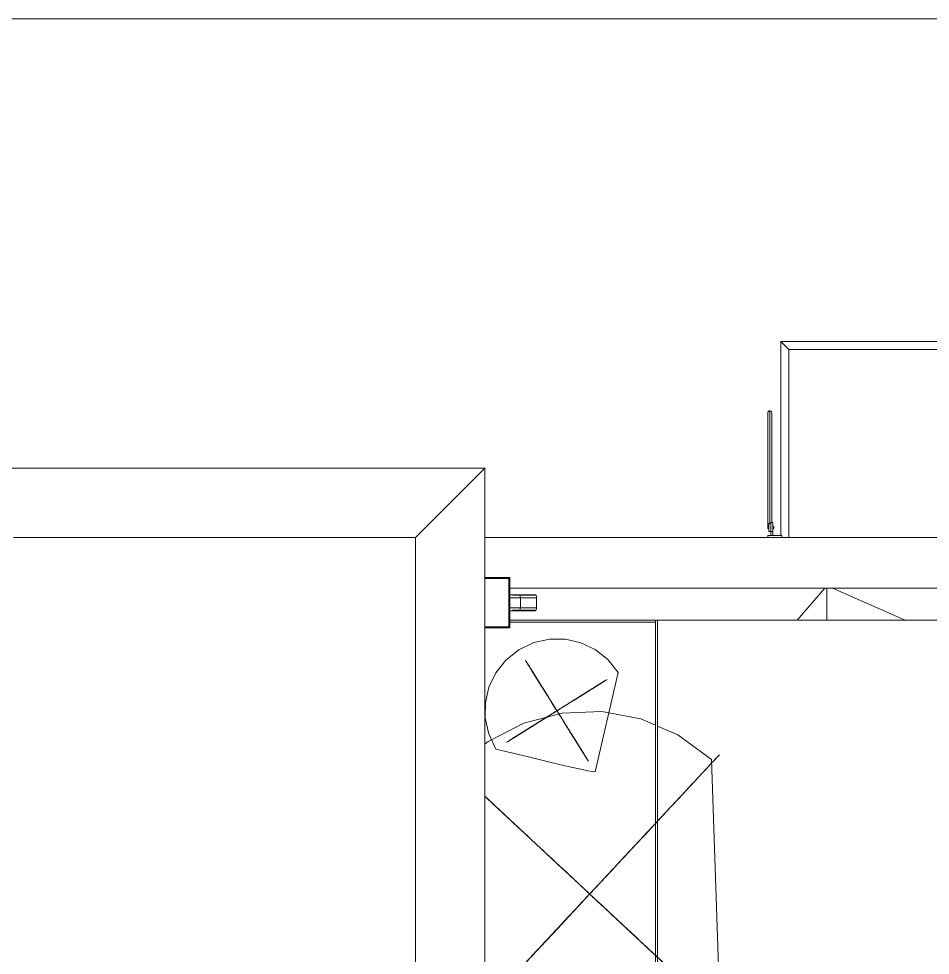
# Model space of a CAD drawing. Header units: inches. Extents: x -578 to 1873, y 397 to 1812.
# Drawn here: x 314 to 541.9, y 1578.4 to 1812.5 of the extents above; entities that cross this region are included whole.
import ezdxf

# ---------------------------------------------------------------- set-up
doc = ezdxf.new("R2010")
doc.units = ezdxf.units.IN
doc.header["$MEASUREMENT"] = 0
doc.linetypes.add('IMPORT-Dash 1_16_', pattern=[0.125, 0.0625, -0.0625])
for name, color, linetype, lineweight in [('A-FLOR', 192, 'Continuous', 13), ('A-FLOR-HRAL', 11, 'Continuous', 9), ('A-ROOF', 132, 'Continuous', 13), ('A-WALL', 113, 'Continuous', 13), ('G-ANNO-SYMB', 111, 'IMPORT-Dash 1_16_', 20), ('L-PLNT', 71, 'Continuous', 9), ('Q-SPCQ', 91, 'Continuous', 9)]:
    doc.layers.add(name, color=color, linetype=linetype, lineweight=lineweight)

# ---------------------------------------------------------------- blocks, each defined once
blk = doc.blocks.new('3D Cad File Example_dwg_RPC Shrub - Prairie Dropseed 5_-0_-1394609-_3D_-V30-Level 1')
at = {"layer": 'L-PLNT'}
for p, q in [((0.21, 43.3), (0.21, 48.2)), ((0.21, 48.2), (0.21, 45.75)), ((0, 45.11), (-45.11, 0)), ((1.39, 43.96), (0, 45.11)), ((0.21, 45.75), (0.21, 46.63)), ((0.21, 46.63), (0.21, 45.4)), ((0.21, 45.4), (0.21, 45.05)), ((0.21, 45.05), (0.21, 42.68)), ((0.21, 43.3), (0.21, 42.97)), ((0.21, 42.97), (0.21, 42.16)), ((0.21, 42.68), (0.21, 40.52)), ((0.21, 42.16), (0.21, 41.42)), ((1.39, 43.96), (3.41, 42.14)), ((3.41, 42.14), (6.69, 39)), ((0.21, 41.05), (0.21, 41.72)), ((0.21, 41.72), (0.21, 37.72)), ((0.21, 41.42), (0.21, 41.16)), ((0.21, 41.02), (0.21, 41.16)), ((0.21, 41), (0.21, 41.05)), ((0.21, 41), (0.21, 41.02)), ((0.21, 40.52), (0.21, 25.32)), ((0.21, 40.34), (0.21, 40.48)), ((0.21, 40.48), (0.21, 40.35)), ((0.21, 40.35), (0.21, 40.17)), ((0.21, 40.34), (0.21, 39.39)), ((0.21, 40.17), (0.21, 39.05)), ((0.21, 39.39), (0.21, 36.64)), ((0.21, 39.05), (0.21, 38.67)), ((0.21, 38.67), (0.21, 37.67)), ((0.21, 27.71), (0.21, 37.72)), ((0.21, 37.67), (0.21, 26.56)), ((6.69, 39), (11.45, 34.3)), ((0.21, 36.64), (0.21, 36.45)), ((0.21, 36.45), (0.21, 25.14)), ((0.21, 32.44), (0.21, 32.89)), ((0.21, 32.89), (0.21, 32.86)), ((0.21, 32.86), (0.21, 32.61)), ((11.81, 33.94), (11.87, 33.88)), ((11.87, 33.88), (19.58, 26.11)), ((0.21, 32.61), (0.21, 31.74)), ((0.21, 32.27), (0.21, 32.44)), ((0.21, 32.27), (0.21, 29.95)), ((0.21, 31.74), (0.21, 29.84)), ((0.21, 29.81), (0.21, 30.69)), ((0.21, 30.69), (0.21, 30.09)), ((0.21, 30.09), (0.21, 29.5)), ((0.21, 29.95), (0.21, 29.81)), ((0.21, 29.81), (0.21, 29.84)), ((0.21, 29.81), (0.21, 25.75)), ((0.21, 29.5), (0.21, 27.8)), ((0.21, 27.8), (0.21, 27.71)), ((0.21, 26.56), (0.21, 12.37)), ((0.21, 19.83), (0.21, 25.96)), ((0.21, 25.96), (0.21, 25.26)), ((0.21, 25.75), (0.21, 20.66)), ((19.58, 26.11), (30.45, 15.04)), ((0.21, 25.32), (0.21, 23.73)), ((0.21, 25.26), (0.21, 23.48)), ((0.21, 25.14), (0.21, 23.16)), ((0.21, 23.16), (0.21, 23.73)), ((0.21, 22.65), (0.21, 23.48)), ((0.21, 21.86), (0.21, 22.65)), ((0.21, 22.17), (0.21, 22.18)), ((0.21, 22.18), (0.21, 22.15)), ((0.21, 22.1), (0.21, 22.17)), ((0.21, 22.15), (0.21, 22.07)), ((0.21, 21.98), (0.21, 22.1)), ((0.21, 22.07), (0.21, 21.82)), ((0.21, 21.81), (0.21, 21.98)), ((0.21, 21.13), (0.21, 21.86)), ((0.21, 21.82), (0.21, 21.38)), ((0.21, 20.63), (0.21, 21.81)), ((0.21, 21.38), (0.21, 20.82)), ((0.21, 20.45), (0.21, 21.13)), ((0.21, 20.82), (0.21, 20.23)), ((0.21, 20.66), (0.21, 19.18)), ((0.21, 17.73), (0.21, 20.63)), ((0.21, 19.83), (0.21, 20.45)), ((0.21, 20.23), (0.21, 19.7)), ((0.21, 19.7), (0.21, 19.32)), ((0.21, 18.95), (0.21, 19.65)), ((0.21, 19.65), (0.21, 18.08)), ((0.21, 19.18), (0.21, 19.32)), ((0.21, 19.15), (0.21, 19.3)), ((0.21, 19.3), (0.21, 19.13)), ((0.21, 19.15), (0.21, 18.25)), ((0.21, 19.13), (0.21, 16.8)), ((0.21, 18.91), (0.21, 18.95)), ((0.21, 17.73), (0.21, 18.91)), ((0.21, 18.08), (0.21, 18.25)), ((0.21, 17.55), (0.21, 17.81)), ((0.21, 17.81), (0.21, 17.3)), ((0.21, 17.47), (0.21, 17.73)), ((0.21, 14.05), (0.21, 17.73)), ((0.21, 16.2), (0.21, 17.55)), ((0.21, 17.47), (0.21, 15.37)), ((0.21, 17.3), (0.21, 14.11)), ((0.21, 16.8), (0.21, 16.15)), ((0.21, 16.15), (0.21, 16.2)), ((0.21, 16.15), (0.21, 15.46)), ((0.21, 16.15), (0.21, 12.18)), ((0.21, 15.97), (0.21, 12.88)), ((0.21, 15.97), (0.21, 12.83)), ((0.21, 15.46), (0.21, 15.37)), ((0.21, 14.11), (0.21, 13.87)), ((0.21, 13.87), (0.21, 14.05)), ((30.45, 15.04), (41.68, 3.52)), ((0.21, 12.88), (0.21, 12.3)), ((0.21, 12.83), (0.21, 12.36)), ((0.21, 12.4), (0.21, 12.45)), ((0.21, 12.45), (0.21, 12.27)), ((0.21, 12.4), (0.21, 12.3)), ((0.21, 12.3), (0.21, 12.38)), ((0.21, 12.38), (0.21, 12.31)), ((0.21, 12.37), (0.21, 7.11)), ((0.21, 12.36), (0.21, 12.15)), ((0.21, 11.42), (0.21, 12.31)), ((0.21, 12.3), (0.21, 9.84)), ((0.21, 12.09), (0.21, 12.3)), ((0.21, 12.15), (0.21, 12.3)), ((0.21, 12.27), (0.21, 11.94)), ((0.21, 12.18), (0.21, 11.95)), ((0.21, 12.09), (0.21, 11.83)), ((0.21, 11.95), (0.21, 10.62)), ((0.21, 11.94), (0.21, 11.42)), ((0.21, 11.83), (0.21, 11.53)), ((0.21, 11.53), (0.21, 10.9)), ((0.21, 10.9), (0.21, 10.37)), ((0.21, 10.62), (0.21, 10.21)), ((0.21, 10.37), (0.21, 10.09)), ((0.21, 10.21), (0.21, 9.67)), ((0.21, 10.09), (0.21, 7.92)), ((0.21, 9.84), (0.21, 9.09)), ((0.21, 9.67), (0.21, 9.32)), ((0.21, 9.32), (0.21, 8.8)), ((0.21, 9.09), (0.21, 8.66)), ((0.21, 8.66), (0.21, 8.8)), ((0.21, 8.62), (0.21, 8.75)), ((0.21, 8.75), (0.21, 8.47)), ((0.21, 7.44), (0.21, 8.62)), ((0.21, 8.47), (0.21, 6.13)), ((0.21, 7.92), (0.21, 7.98)), ((0.21, 7.98), (0.21, 7.92)), ((0.21, 6.61), (0.21, 7.92)), ((0.21, 7.92), (0.21, 7.43)), ((0.21, 7.92), (0.21, 7.79)), ((0.21, 7.79), (0.21, 7.46)), ((0.21, 7.46), (0.21, 6.19)), ((0.21, 7.44), (0.21, 7.43)), ((0.21, 3.16), (0.21, 7.11)), ((0.21, 6.61), (0.21, 3.48)), ((0.21, 6.19), (0.21, 5.96)), ((0.21, 5.99), (0.21, 6.13)), ((0.21, 5.96), (0.21, 5.99)), ((0.21, 3.48), (0.21, 0.71)), ((0.21, 3.16), (0.21, 3.11)), ((0.21, 3.11), (0.21, 2.97)), ((0.21, 2.97), (0.21, 2.3)), ((-47.28, 0.65), (-47.34, 0.65)), ((-47.13, 0.65), (-47.34, 0.65)), ((-47.17, 0.65), (-47.28, 0.65)), ((-47.17, 0.65), (-46.46, 0.65)), ((-47.13, 0.65), (-46.8, 0.65)), ((-46.8, 0.65), (-44.71, 0.65)), ((-46.46, 0.65), (-45.76, 0.65)), ((-45.76, 0.65), (-43.78, 0.65)), ((-44.71, 0.65), (-42.75, 0.65)), ((-43.78, 0.65), (-43.39, 0.65)), ((-43.39, 0.65), (-43, 0.65)), ((-43, 0.65), (-42.61, 0.65)), ((-42.76, 0.65), (-42.79, 0.65)), ((-42.79, 0.65), (-36.48, 0.65)), ((-42.61, 0.65), (-42.76, 0.65)), ((-42.75, 0.65), (-42, 0.65)), ((-42, 0.65), (-41.08, 0.65)), ((-41.08, 0.65), (-39.98, 0.65)), ((-39.98, 0.65), (-16.37, 0.65)), ((-38.23, 0.65), (-36.08, 0.65)), ((-38.23, 0.65), (-33.68, 0.65)), ((-37.18, 0.65), (-37.29, 0.65)), ((-37.29, 0.65), (-37.22, 0.65)), ((-37.22, 0.65), (-36.17, 0.65)), ((-37.09, 0.65), (-37.18, 0.65)), ((-37.18, 0.65), (-36.91, 0.65)), ((-37.18, 0.65), (-33.81, 0.65)), ((-37.09, 0.65), (-36.95, 0.65)), ((-36.95, 0.65), (-36.5, 0.65)), ((-36.91, 0.65), (-36.19, 0.65)), ((-36.5, 0.65), (-36.44, 0.65)), ((-36.44, 0.65), (-36.48, 0.65)), ((-36.19, 0.65), (-32.42, 0.65)), ((-35.96, 0.65), (-36.17, 0.65)), ((-36.08, 0.65), (-35.96, 0.65)), ((-27.72, 0.65), (-35.08, 0.65)), ((-32.98, 0.65), (-35.08, 0.65)), ((-33.81, 0.65), (-32.1, 0.65)), ((-33.68, 0.65), (-33.33, 0.65)), ((-32.91, 0.65), (-33.36, 0.65)), ((-33.36, 0.65), (-33.1, 0.65)), ((-33.33, 0.65), (-33.14, 0.65)), ((-33.25, 0.65), (-33.27, 0.65)), ((-33.27, 0.65), (-32.91, 0.65)), ((-33.25, 0.65), (-33.15, 0.65)), ((-33.15, 0.65), (-32.42, 0.65)), ((-33.14, 0.65), (-32.67, 0.65)), ((-33.1, 0.65), (-32.73, 0.65)), ((-26.5, 0.65), (-32.98, 0.65)), ((-32.73, 0.65), (-30.13, 0.65)), ((-29.65, 0.65), (-32.67, 0.65)), ((-32.42, 0.65), (-31.79, 0.65)), ((-32.42, 0.65), (-32.1, 0.65)), ((-31.79, 0.65), (-29.3, 0.65)), ((-30.13, 0.65), (-29.78, 0.65)), ((-29.78, 0.65), (-29.65, 0.65)), ((-29.3, 0.65), (-24.08, 0.65)), ((-27.72, 0.65), (-27.63, 0.65)), ((-27.63, 0.65), (-27.48, 0.65)), ((-27.48, 0.65), (-27.28, 0.65)), ((-27.28, 0.65), (-27.07, 0.65)), ((-27.07, 0.65), (-26.85, 0.65)), ((-26.85, 0.65), (-26.65, 0.65)), ((-26.65, 0.65), (-26.5, 0.65)), ((-24.08, 0.65), (-26.28, 0.65)), ((-26.25, 0.65), (-26.28, 0.65)), ((-26.25, 0.65), (-26.1, 0.65)), ((-26.1, 0.65), (-25.8, 0.65)), ((-21.07, 0.65), (-25.8, 0.65)), ((-24.98, 0.65), (-25.34, 0.65)), ((-25.34, 0.65), (-25.27, 0.65)), ((-25.27, 0.65), (-25.1, 0.65)), ((-25.1, 0.65), (-24.88, 0.65)), ((-24.98, 0.65), (-21.94, 0.65)), ((-24.88, 0.65), (-24.63, 0.65)), ((-24.63, 0.65), (-24.06, 0.65)), ((-23.52, 0.65), (-24.06, 0.65)), ((-23.52, 0.65), (-19.84, 0.65)), ((-21.94, 0.65), (-20.13, 0.65)), ((-21.02, 0.65), (-21.07, 0.65)), ((-20.19, 0.65), (-21.02, 0.65)), ((-20.13, 0.65), (-20.19, 0.65)), ((-19.78, 0.65), (-19.97, 0.65)), ((-19.97, 0.65), (-19.95, 0.65)), ((-19.95, 0.65), (-19.84, 0.65)), ((-19.84, 0.65), (-19.78, 0.65)), ((-19.84, 0.65), (-16.51, 0.65)), ((-15.46, 0.65), (-16.86, 0.65)), ((-16.48, 0.65), (-16.86, 0.65)), ((-16.51, 0.65), (-16.46, 0.65)), ((-16.46, 0.65), (-16.48, 0.65)), ((-10.85, 0.65), (-16.37, 0.65)), ((-15.07, 0.65), (-15.46, 0.65)), ((-14.81, 0.65), (-15.07, 0.65)), ((-14.81, 0.65), (-14.41, 0.65)), ((-14.41, 0.65), (-14.12, 0.65)), ((-14.12, 0.65), (-12.31, 0.65)), ((-12.31, 0.65), (-11.73, 0.65)), ((-11.26, 0.65), (-11.73, 0.65)), ((-9.51, 0.65), (-11.26, 0.65)), ((-9.86, 0.65), (-11.08, 0.65)), ((-11.08, 0.65), (-10.61, 0.65)), ((-10.75, 0.65), (-10.85, 0.65)), ((-10.58, 0.65), (-10.75, 0.65)), ((-10.61, 0.65), (-8.17, 0.65)), ((-10.38, 0.65), (-10.58, 0.65)), ((-10.14, 0.65), (-10.38, 0.65)), ((-9.88, 0.65), (-10.14, 0.65)), ((-9.62, 0.65), (-9.88, 0.65)), ((-9.86, 0.65), (-9.51, 0.65)), ((-9.35, 0.65), (-9.62, 0.65)), ((1.86, 0.65), (-9.35, 0.65)), ((-8.17, 0.65), (-4.78, 0.65)), ((-4.78, 0.65), (-3.75, 0.65)), ((-3.75, 0.65), (-3.28, 0.65)), ((-3.28, 0.65), (-3.03, 0.65)), ((-3.03, 0.65), (-2.57, 0.65)), ((-2.57, 0.65), (-1.8, 0.65)), ((-1.8, 0.65), (-1.63, 0.65)), ((-1.41, 0.65), (-1.63, 0.65)), ((-1.18, 0.65), (-1.41, 0.65)), ((-0.97, 0.65), (-1.18, 0.65)), ((-0.83, 0.65), (-0.97, 0.65)), ((-0.8, 0.65), (-0.92, 0.65)), ((-0.92, 0.65), (-0.6, 0.65)), ((-0.8, 0.65), (-0.83, 0.65)), ((-0.6, 0.65), (0.27, 0.65)), ((0.21, 2.3), (0.21, -8.92)), ((0.21, -0.16), (0.21, 0.71)), ((3.05, 0.65), (0.27, 0.65)), ((2.54, 0.65), (1.86, 0.65)), ((2.67, 0.65), (2.54, 0.65)), ((2.72, 0.65), (2.67, 0.65)), ((2.72, 0.65), (6.67, 0.65)), ((6.17, 0.65), (3.05, 0.65)), ((5.75, 0.65), (5.53, 0.65)), ((5.53, 0.65), (5.56, 0.65)), ((5.56, 0.65), (5.69, 0.65)), ((8.04, 0.65), (5.69, 0.65)), ((7.03, 0.65), (5.75, 0.65)), ((6.17, 0.65), (7.48, 0.65)), ((11.94, 0.65), (6.67, 0.65)), ((7.49, 0.65), (6.99, 0.65)), ((7.01, 0.65), (6.99, 0.65)), ((7.01, 0.65), (8.18, 0.65)), ((7.35, 0.65), (7.03, 0.65)), ((7.48, 0.65), (7.35, 0.65)), ((7.48, 0.65), (7.54, 0.65)), ((9.66, 0.65), (7.48, 0.65)), ((7.54, 0.65), (7.49, 0.65)), ((8.32, 0.65), (8.04, 0.65)), ((8.18, 0.65), (8.32, 0.65)), ((8.65, 0.65), (8.22, 0.65)), ((8.22, 0.65), (8.36, 0.65)), ((8.88, 0.65), (8.36, 0.65)), ((9.41, 0.65), (8.65, 0.65)), ((9.23, 0.65), (8.88, 0.65)), ((9.77, 0.65), (9.23, 0.65)), ((11.86, 0.65), (9.41, 0.65)), ((9.93, 0.65), (9.66, 0.65)), ((10.18, 0.65), (9.77, 0.65)), ((10.47, 0.65), (9.93, 0.65)), ((11.51, 0.65), (10.18, 0.65)), ((11.1, 0.65), (10.47, 0.65)), ((11.5, 0.65), (10.99, 0.65)), ((10.99, 0.65), (11.88, 0.65)), ((11.4, 0.65), (11.1, 0.65)), ((11.66, 0.65), (11.4, 0.65)), ((11.83, 0.65), (11.5, 0.65)), ((11.74, 0.65), (11.51, 0.65)), ((11.66, 0.65), (11.86, 0.65)), ((11.92, 0.65), (11.72, 0.65)), ((11.72, 0.65), (11.86, 0.65)), ((15.71, 0.65), (11.74, 0.65)), ((12.01, 0.65), (11.83, 0.65)), ((11.97, 0.65), (11.86, 0.65)), ((12.44, 0.65), (11.86, 0.65)), ((11.86, 0.65), (11.95, 0.65)), ((11.95, 0.65), (11.88, 0.65)), ((12.4, 0.65), (11.92, 0.65)), ((26.12, 0.65), (11.94, 0.65)), ((11.97, 0.65), (12.01, 0.65)), ((15.54, 0.65), (12.4, 0.65)), ((15.54, 0.65), (12.44, 0.65)), ((13.68, 0.65), (13.44, 0.65)), ((13.44, 0.65), (13.61, 0.65)), ((13.61, 0.65), (17.29, 0.65)), ((16.87, 0.65), (13.68, 0.65)), ((17.04, 0.65), (14.93, 0.65)), ((15.02, 0.65), (14.93, 0.65)), ((15.71, 0.65), (15.02, 0.65)), ((16.37, 0.65), (15.71, 0.65)), ((15.71, 0.65), (15.77, 0.65)), ((15.77, 0.65), (17.12, 0.65)), ((18.7, 0.65), (16.37, 0.65)), ((17.38, 0.65), (16.87, 0.65)), ((17.04, 0.65), (17.29, 0.65)), ((17.12, 0.65), (17.38, 0.65)), ((17.29, 0.65), (18.47, 0.65)), ((17.29, 0.65), (20.19, 0.65)), ((19.22, 0.65), (17.64, 0.65)), ((17.64, 0.65), (17.82, 0.65)), ((18.72, 0.65), (17.82, 0.65)), ((18.47, 0.65), (18.52, 0.65)), ((18.52, 0.65), (19.22, 0.65)), ((18.87, 0.65), (18.7, 0.65)), ((18.72, 0.65), (18.87, 0.65)), ((20.23, 0.65), (18.74, 0.65)), ((18.74, 0.65), (18.89, 0.65)), ((19.27, 0.65), (18.89, 0.65)), ((19.79, 0.65), (19.27, 0.65)), ((19.39, 0.65), (20.01, 0.65)), ((19.39, 0.65), (25.52, 0.65)), ((20.38, 0.65), (19.79, 0.65)), ((20.01, 0.65), (20.69, 0.65)), ((20.19, 0.65), (21.37, 0.65)), ((25.31, 0.65), (20.23, 0.65)), ((20.94, 0.65), (20.38, 0.65)), ((20.69, 0.65), (21.43, 0.65)), ((21.39, 0.65), (20.94, 0.65)), ((21.37, 0.65), (21.54, 0.65)), ((21.64, 0.65), (21.39, 0.65)), ((21.43, 0.65), (22.21, 0.65)), ((21.54, 0.65), (21.66, 0.65)), ((21.72, 0.65), (21.64, 0.65)), ((21.66, 0.65), (21.73, 0.65)), ((21.75, 0.65), (21.72, 0.65)), ((21.73, 0.65), (21.75, 0.65)), ((22.21, 0.65), (23.05, 0.65)), ((24.7, 0.65), (22.72, 0.65)), ((22.72, 0.65), (23.3, 0.65)), ((24.82, 0.65), (23.05, 0.65)), ((24.88, 0.65), (23.3, 0.65)), ((36.02, 0.65), (24.7, 0.65)), ((25.52, 0.65), (24.82, 0.65)), ((38.6, 0.65), (24.88, 0.65)), ((29.38, 0.65), (25.31, 0.65)), ((37.24, 0.65), (26.12, 0.65)), ((27.37, 0.65), (27.28, 0.65)), ((27.28, 0.65), (37.29, 0.65)), ((29.07, 0.65), (27.37, 0.65)), ((29.66, 0.65), (29.07, 0.65)), ((29.52, 0.65), (29.38, 0.65)), ((29.38, 0.65), (30.25, 0.65)), ((29.38, 0.65), (29.41, 0.65)), ((31.3, 0.65), (29.41, 0.65)), ((31.84, 0.65), (29.52, 0.65)), ((30.25, 0.65), (29.66, 0.65)), ((32.18, 0.65), (31.3, 0.65)), ((31.84, 0.65), (32, 0.65)), ((32, 0.65), (32.45, 0.65)), ((32.43, 0.65), (32.18, 0.65)), ((32.45, 0.65), (32.43, 0.65)), ((36.21, 0.65), (36.02, 0.65)), ((38.6, 0.65), (36.21, 0.65)), ((38.23, 0.65), (37.24, 0.65)), ((38.6, 0.65), (37.29, 0.65)), ((38.6, 0.65), (38.23, 0.65)), ((-45.11, 0), (-43.92, -10.34)), ((0.21, -0.49), (0.21, -0.16)), ((0.21, -0.37), (0.21, -0.49)), ((0.21, -0.37), (0.21, -0.4)), ((0.21, -0.4), (0.21, -0.54)), ((0.21, -0.54), (0.21, -0.74)), ((0.21, -0.74), (0.21, -0.98)), ((0.21, -0.98), (0.21, -1.2)), ((0.21, -1.37), (0.21, -1.2)), ((0.21, -2.13), (0.21, -1.37)), ((0.21, -2.59), (0.21, -2.13)), ((0.21, -2.84), (0.21, -2.59)), ((0.21, -3.31), (0.21, -2.84)), ((0.21, -4.34), (0.21, -3.31)), ((0.21, -7.73), (0.21, -4.34)), ((0.21, -10.18), (0.21, -7.73)), ((0.21, -8.92), (0.21, -9.18)), ((0.21, -9.42), (0.21, -9.07)), ((0.21, -9.07), (0.21, -10.82)), ((0.21, -9.18), (0.21, -9.45)), ((-43.92, -10.34), (-42.04, -15.59)), ((0.21, -9.42), (0.21, -10.65)), ((0.21, -9.45), (0.21, -9.71)), ((0.21, -9.71), (0.21, -9.94)), ((0.21, -9.94), (0.21, -10.15)), ((0.21, -10.15), (0.21, -10.31)), ((0.21, -10.65), (0.21, -10.18)), ((0.21, -10.31), (0.21, -10.42)), ((0.21, -10.42), (0.21, -15.93)), ((0.21, -10.82), (0.21, -11.29)), ((0.21, -11.87), (0.21, -11.29)), ((0.21, -13.68), (0.21, -11.87)), ((0.21, -13.98), (0.21, -13.68)), ((0.21, -14.37), (0.21, -13.98)), ((-41.86, -16.1), (-40.52, -19.83)), ((0.21, -14.37), (0.21, -14.63)), ((0.21, -14.63), (0.21, -15.03)), ((0.21, -15.03), (0.21, -16.43)), ((0.21, -35.15), (0.21, -15.93)), ((0.21, -16.08), (0.21, -16.02)), ((0.21, -16.02), (0.21, -16.04)), ((0.21, -16.04), (0.21, -16.43)), ((0.21, -19.41), (0.21, -16.08)), ((-40.52, -19.83), (-35.2, -28.21)), ((0.21, -19.41), (0.21, -19.34)), ((0.21, -19.34), (0.21, -19.53)), ((0.21, -23.08), (0.21, -19.41)), ((0.21, -19.52), (0.21, -19.41)), ((0.21, -19.53), (0.21, -19.52)), ((0.21, -21.51), (0.21, -19.7)), ((0.21, -19.7), (0.21, -19.76)), ((0.21, -19.76), (0.21, -20.58)), ((0.21, -20.58), (0.21, -20.63)), ((0.21, -20.63), (0.21, -25.36)), ((0.21, -24.55), (0.21, -21.51)), ((0.21, -23.08), (0.21, -23.63)), ((0.21, -24.19), (0.21, -23.63)), ((0.21, -28.86), (0.21, -23.64)), ((0.21, -23.64), (0.21, -25.84)), ((0.21, -24.45), (0.21, -24.19)), ((0.21, -24.67), (0.21, -24.45)), ((0.21, -24.55), (0.21, -24.91)), ((0.21, -24.84), (0.21, -24.67)), ((0.21, -24.91), (0.21, -24.84)), ((0.21, -25.67), (0.21, -25.36)), ((0.21, -25.82), (0.21, -25.67)), ((0.21, -25.82), (0.21, -25.84)), ((0.21, -26.22), (0.21, -26.06)), ((0.21, -26.06), (0.21, -32.54)), ((0.21, -26.41), (0.21, -26.22)), ((0.21, -26.63), (0.21, -26.41)), ((0.21, -26.85), (0.21, -26.63)), ((0.21, -27.05), (0.21, -26.85)), ((0.21, -27.2), (0.21, -27.05)), ((0.21, -27.29), (0.21, -27.2)), ((0.21, -27.29), (0.21, -34.64)), ((-35.2, -28.21), (-28.21, -35.2)), ((0.21, -31.35), (0.21, -28.86)), ((0.21, -29.35), (0.21, -29.21)), ((0.21, -29.21), (0.21, -32.23)), ((0.21, -29.7), (0.21, -29.35)), ((0.21, -32.3), (0.21, -29.7)), ((0.21, -31.98), (0.21, -31.35)), ((0.21, -31.98), (0.21, -31.67)), ((0.21, -33.37), (0.21, -31.67)), ((0.21, -32.72), (0.21, -31.98)), ((0.21, -35.15), (0.21, -31.98)), ((0.21, -32.71), (0.21, -32.23)), ((0.21, -32.67), (0.21, -32.3)), ((0.21, -32.83), (0.21, -32.48)), ((0.21, -32.48), (0.21, -32.93)), ((0.21, -32.54), (0.21, -34.64)), ((0.21, -32.93), (0.21, -32.67)), ((0.21, -32.89), (0.21, -32.71)), ((0.21, -32.81), (0.21, -32.72)), ((0.21, -32.81), (0.21, -32.83)), ((0.21, -33.24), (0.21, -32.89)), ((0.21, -35.15), (0.21, -33.24)), ((0.21, -35.15), (0.21, -33.37)), ((-28.21, -35.2), (-19.83, -40.52)), ((-19.83, -40.52), (-10.34, -43.92)), ((-10.34, -43.92), (-9.32, -44.04))]:
    blk.add_line(p, q, dxfattribs=at)
blk = doc.blocks.new('3D Cad File Example_dwg_RPC Shrub - Switchgrass 4_-6_-1394617-_3D_-2995-Level 1')
at = {"layer": 'L-PLNT'}
for p, q in [((0, 18.01), (-18.01, 0)), ((0.55, 17.55), (0, 18.01)), ((0.55, 17.55), (1.36, 16.83)), ((1.36, 16.83), (2.67, 15.57)), ((0, 14.62), (0, 14.84)), ((0, 14.84), (0, 14.42)), ((0, 14.62), (0, 13.99)), ((0, 14.42), (0, 13.91)), ((0, 14.1), (0, 14.11)), ((0, 14.11), (0, 12.89)), ((0, 14.05), (0, 14.1)), ((0, 13.99), (0, 14.05)), ((2.67, 15.57), (4.74, 13.53)), ((0, 13.99), (0, 12.15)), ((0, 13.91), (0, 13.99)), ((0, 13.91), (0, 12.05)), ((0, 13.83), (0, 13.91)), ((0, 13.75), (0, 13.83)), ((0, 13.75), (0, 13.68)), ((0, 11.94), (0, 13.68)), ((0, 13.24), (0, 13.39)), ((0, 13.39), (0, 11.07)), ((0, 13.24), (0, 13)), ((0, 13), (0, 12.68)), ((0, 11.08), (0, 12.96)), ((0, 12.96), (0, 9.77)), ((0, 12.89), (0, 11.81)), ((0, 11.68), (0, 12.88)), ((0, 12.88), (0, 12.87)), ((0, 12.54), (0, 12.87)), ((0, 12.68), (0, 12.29)), ((0, 11.08), (0, 12.67)), ((0, 11.94), (0, 12.67)), ((0, 12.54), (0, 12.52)), ((0, 12.52), (0, 12)), ((0, 12.29), (0, 11.81)), ((0, 12.15), (0, 11.26)), ((0, 12.05), (0, 11.4)), ((0, 12), (0, 11.53)), ((0, 7.46), (0, 11.94)), ((0, 11.94), (0, 11.91)), ((0, 11.91), (0, 11.87)), ((0, 11.87), (0, 11.82)), ((0, 11.82), (0, 11.77)), ((0, 11.81), (0, 11.26)), ((0, 11.81), (0, 10.79)), ((0, 11.77), (0, 11.72)), ((0, 11.72), (0, 11.68)), ((4.74, 13.53), (7.82, 10.43)), ((0, 11.68), (0, 11.65)), ((0, 11.68), (0, 10.59)), ((0, 11.65), (0, 11.25)), ((0, 11.53), (0, 10.62)), ((0, 11.4), (0, 10.79)), ((0, 11.11), (0, 11.36)), ((0, 11.36), (0, 11.33)), ((0, 11.36), (0, 11.22)), ((0, 11.36), (0, 10.98)), ((0, 11.33), (0, 10.98)), ((0, 11.26), (0, 10.64)), ((0, 11.26), (0, 10.6)), ((0, 11.25), (0, 10.2)), ((0, 11.22), (0, 10.28)), ((0, 11.11), (0, 9.83)), ((0, 11.07), (0, 9.34)), ((0, 10.98), (0, 9.17)), ((0, 10.98), (0, 10.93)), ((0, 10.93), (0, 8.76)), ((0, 10.64), (0, 10.79)), ((0, 10.79), (0, 9.79)), ((0, 10.42), (0, 10.68)), ((0, 10.68), (0, 10.32)), ((0, 10.62), (0, 10.12)), ((0, 10.6), (0, 10.35)), ((0, 10.59), (0, 9.56)), ((0, 10.25), (0, 10.58)), ((0, 10.58), (0, 10.49)), ((0, 10.49), (0, 10.28)), ((0, 10.42), (0, 9.37)), ((0, 10.35), (0, 10.06)), ((0, 10.32), (0, 10.14)), ((0, 10.28), (0, 8.63)), ((0, 10.28), (0, 7.01)), ((0, 10.25), (0, 8.38)), ((0, 10.2), (0, 9.06)), ((0, 10.14), (0, 9.86)), ((0, 10.12), (0, 9.56)), ((0, 10.06), (0, 9.07)), ((0, 9.86), (0, 9.52)), ((0, 9.77), (0, 9.83)), ((0, 9.79), (0, 7.53)), ((0, 8.9), (0, 9.63)), ((0, 9.63), (0, 7.81)), ((0, 8.9), (0, 9.56)), ((0, 9.56), (0, 8.57)), ((0, 9.52), (0, 9.16)), ((0, 9.37), (0, 9.34)), ((7.82, 10.43), (12.16, 6)), ((0, 9.17), (0, 8.67)), ((0, 9.16), (0, 8.82)), ((0, 9.07), (0, 7.97)), ((0, 9.06), (0, 8.57)), ((0, 8.18), (0, 9.05)), ((0, 9.04), (0, 9.05)), ((0, 9.01), (0, 9.04)), ((0, 8.96), (0, 9.01)), ((0, 8.91), (0, 8.96)), ((0, 8.86), (0, 8.91)), ((0, 8.8), (0, 8.86)), ((0, 8.82), (0, 8.55)), ((0, 8.8), (0, 8.76)), ((0, 7.46), (0, 8.76)), ((0, 8.76), (0, 7.89)), ((0, 8.67), (0, 8.37)), ((0, 8.63), (0, 7.97)), ((0, 8.57), (0, 8.18)), ((0, 8.57), (0, 7.57)), ((0, 8.55), (0, 8.37)), ((0, 8.38), (0, 7.54)), ((0, 8.37), (0, 8.37)), ((0, 7.97), (0, 7.46)), ((0, 7.97), (0, 6.85)), ((0, 7.89), (0, 5.43)), ((0, 7.81), (0, 7.23)), ((0, 7.57), (0, 6.54)), ((0, 7.54), (0, 7.23)), ((0, 7.53), (0, 6.15)), ((0, 7.14), (0, 7.46)), ((0, 7.14), (0, 7.02)), ((0, 7.02), (0, 6.44)), ((0, 7.01), (0, 5.52)), ((0, 6.85), (0, 5.8)), ((0, 6.54), (0, 5.43)), ((0, 6.44), (0, 6.15)), ((0, 5.8), (0, 4.94)), ((0, 3.69), (0, 5.57)), ((0, 5.57), (0, 5.51)), ((0, 5.52), (0, 4.52)), ((0, 5.51), (0, 4.74)), ((0, 4.89), (0, 4.99)), ((0, 4.99), (0, 4.88)), ((0, 4.94), (0, 4.34)), ((0, 4.89), (0, 4.34)), ((0, 4.88), (0, 3.55)), ((0, 4.74), (0, 4.31)), ((12.16, 6), (18.01, 0)), ((0, 4.52), (0, 3.94)), ((0, 4.28), (0, 4.34)), ((0, 4.34), (0, 4.13)), ((0, 4.31), (0, 4.28)), ((0, 4.13), (0, 4.08)), ((0, 4.01), (0, 4.08)), ((0, 3.91), (0, 4.01)), ((0, 3.94), (0, 3.64)), ((0, 3.8), (0, 3.91)), ((0, 3.69), (0, 3.8)), ((0, 3.69), (0, 3.11)), ((0, 3.61), (0, 3.69)), ((0, 3.64), (0, 3.61)), ((0, 3.55), (0, 3.61)), ((0, 3.61), (0, 3.56)), ((0, 3.56), (0, 3.48)), ((0, 3.55), (0, 3.26)), ((0, 3.26), (0, 3.55)), ((0, 3.48), (0, 3.37)), ((0, 3.37), (0, -4.66)), ((0, 1.81), (0, 3.11)), ((-18.01, 0), (-17.54, -4.13)), ((-14.4, 0), (-14.84, 0)), ((-14.84, 0), (-14.46, 0)), ((-14.46, 0), (-13.45, 0)), ((-14.4, 0), (-13.83, 0)), ((-10.27, 0), (-14.29, 0)), ((-14.29, 0), (-13.94, 0)), ((-13.94, 0), (-13.61, 0)), ((-13.83, 0), (-13.38, 0)), ((-13.61, 0), (-13.3, 0)), ((-13.45, 0), (-12.04, 0)), ((-13.38, 0), (-12.84, 0)), ((-13.3, 0), (-12.98, 0)), ((-12.98, 0), (-11.83, 0)), ((-12.67, 0), (-12.96, 0)), ((-12.96, 0), (-12.8, 0)), ((-12.84, 0), (-12.25, 0)), ((-12.8, 0), (-12.37, 0)), ((-12.67, 0), (-10.5, 0)), ((-12.37, 0), (-11.73, 0)), ((-12.25, 0), (-11.6, 0)), ((-12.04, 0), (-10.42, 0)), ((-11.83, 0), (-11.54, 0)), ((-11.65, 0), (-11.8, 0)), ((-11.8, 0), (-10.93, 0)), ((-11.73, 0), (-10.95, 0)), ((-11.65, 0), (-9.05, 0)), ((-10.35, 0), (-11.63, 0)), ((-11.63, 0), (-11.52, 0)), ((-10.93, 0), (-11.6, 0)), ((-11.54, 0), (-10.98, 0)), ((-11.52, 0), (-11.21, 0)), ((-11.21, 0), (-10.76, 0)), ((-10.98, 0), (-10.48, 0)), ((-10.95, 0), (-10.08, 0)), ((-10.76, 0), (-10.2, 0)), ((-10.5, 0), (-7.46, 0)), ((-10.48, 0), (-8.32, 0)), ((-10.42, 0), (-8.81, 0)), ((-10.35, 0), (-9.31, 0)), ((-10.27, 0), (-9.87, 0)), ((-10.21, 0), (-10.22, 0)), ((-10.22, 0), (-10.15, 0)), ((-8.49, 0), (-10.21, 0)), ((-10.2, 0), (-9.58, 0)), ((-10.15, 0), (-9.63, 0)), ((-10.08, 0), (-9.18, 0)), ((-9.87, 0), (-9.49, 0)), ((-9.63, 0), (-9.19, 0)), ((-9.58, 0), (-8.94, 0)), ((-9.49, 0), (-8.41, 0)), ((-9.31, 0), (-8.49, 0)), ((-9.19, 0), (-9.15, 0)), ((-9.18, 0), (-8.32, 0)), ((-9.15, 0), (-8.98, 0)), ((-9.05, 0), (-8.32, 0)), ((-8.98, 0), (-8.08, 0)), ((-8.32, 0), (-8.94, 0)), ((-8.81, 0), (-7.41, 0)), ((-8.49, 0), (-7.3, 0)), ((-8.49, 0), (-7.89, 0)), ((-8.19, 0), (-8.47, 0)), ((-8.47, 0), (-8.46, 0)), ((-8.46, 0), (-6.52, 0)), ((-8.41, 0), (-8.32, 0)), ((-8.32, 0), (-7.17, 0)), ((-8.19, 0), (-5.44, 0)), ((-8.08, 0), (-7.46, 0)), ((-7.89, 0), (-7.48, 0)), ((-4.42, 0), (-7.6, 0)), ((-7.6, 0), (-7.53, 0)), ((-7.53, 0), (-7.31, 0)), ((-7.48, 0), (-7.17, 0)), ((-7.41, 0), (-6.44, 0)), ((-7.31, 0), (-6.98, 0)), ((-7.3, 0), (-6.53, 0)), ((-6.98, 0), (-6.55, 0)), ((-6.55, 0), (-6.04, 0)), ((-6.53, 0), (-6.1, 0)), ((-4.42, 0), (-6.44, 0)), ((-5.86, 0), (-6.1, 0)), ((-6.04, 0), (-5.47, 0)), ((-5.76, 0), (-5.86, 0)), ((-5.86, 0), (-5.86, 0)), ((-5.76, 0), (-5.64, 0)), ((-5.64, 0), (-5.22, 0)), ((-5.47, 0), (-4.85, 0)), ((-5.44, 0), (-5.28, 0)), ((-5.28, 0), (-4.83, 0)), ((-5.22, 0), (-5.09, 0)), ((-5.09, 0), (-4.99, 0)), ((-5, 0), (-5.01, 0)), ((-5.01, 0), (-5, 0)), ((-4.99, 0), (-5, 0)), ((-5, 0), (-4.97, 0)), ((-4.91, 0), (-4.97, 0)), ((-4.81, 0), (-4.91, 0)), ((-4.85, 0), (-4.83, 0)), ((-4.66, 0), (-4.81, 0)), ((3.37, 0), (-4.66, 0)), ((-3.55, 0), (-2.87, 0)), ((-2.87, 0), (-2.33, 0)), ((-2.33, 0), (-1.9, 0)), ((-1.9, 0), (-1.09, 0)), ((-0.62, 0), (-1.09, 0)), ((-0.35, 0), (-0.62, 0)), ((-0.51, 0), (-0.35, 0)), ((-0.36, 0), (1.38, 0)), ((0, 1.81), (0, 1.77)), ((0, 1.77), (0, 1.72)), ((0, 1.72), (0, 1.65)), ((0, 1.65), (0, 1.57)), ((0, 1.57), (0, 1.49)), ((0, 1.49), (0, 1.43)), ((0, 1.38), (0, 1.43)), ((0, -0.36), (0, 1.38)), ((1.38, 0), (1.43, 0)), ((1.49, 0), (1.43, 0)), ((1.57, 0), (1.49, 0)), ((1.65, 0), (1.57, 0)), ((1.72, 0), (1.65, 0)), ((1.77, 0), (1.72, 0)), ((1.81, 0), (1.77, 0)), ((1.81, 0), (3.11, 0)), ((3.69, 0), (3.11, 0)), ((3.55, 0), (3.26, 0)), ((3.26, 0), (3.55, 0)), ((3.48, 0), (3.37, 0)), ((3.56, 0), (3.48, 0)), ((4.88, 0), (3.55, 0)), ((3.55, 0), (3.61, 0)), ((3.61, 0), (3.56, 0)), ((3.61, 0), (3.69, 0)), ((3.64, 0), (3.61, 0)), ((3.94, 0), (3.64, 0)), ((3.69, 0), (5.57, 0)), ((3.69, 0), (3.8, 0)), ((3.8, 0), (3.91, 0)), ((3.91, 0), (4.01, 0)), ((4.52, 0), (3.94, 0)), ((4.01, 0), (4.08, 0)), ((4.13, 0), (4.08, 0)), ((4.34, 0), (4.13, 0)), ((4.31, 0), (4.28, 0)), ((4.28, 0), (4.34, 0)), ((4.74, 0), (4.31, 0)), ((4.89, 0), (4.34, 0)), ((4.94, 0), (4.34, 0)), ((5.52, 0), (4.52, 0)), ((5.51, 0), (4.74, 0)), ((4.99, 0), (4.88, 0)), ((4.89, 0), (4.99, 0)), ((5.8, 0), (4.94, 0)), ((7.89, 0), (5.43, 0)), ((6.54, 0), (5.43, 0)), ((5.57, 0), (5.51, 0)), ((7.01, 0), (5.52, 0)), ((6.85, 0), (5.8, 0)), ((6.44, 0), (6.15, 0)), ((7.53, 0), (6.15, 0)), ((7.02, 0), (6.44, 0)), ((7.57, 0), (6.54, 0)), ((7.97, 0), (6.85, 0)), ((10.28, 0), (7.01, 0)), ((7.14, 0), (7.02, 0)), ((7.14, 0), (7.46, 0)), ((7.81, 0), (7.23, 0)), ((7.54, 0), (7.23, 0)), ((7.46, 0), (11.94, 0)), ((7.46, 0), (8.76, 0)), ((7.97, 0), (7.46, 0)), ((9.79, 0), (7.53, 0)), ((8.38, 0), (7.54, 0)), ((8.57, 0), (7.57, 0)), ((9.63, 0), (7.81, 0)), ((8.76, 0), (7.89, 0)), ((8.63, 0), (7.97, 0)), ((9.07, 0), (7.97, 0)), ((8.57, 0), (8.18, 0)), ((8.18, 0), (9.05, 0)), ((8.67, 0), (8.37, 0)), ((8.55, 0), (8.37, 0)), ((8.37, 0), (8.37, 0)), ((10.25, 0), (8.38, 0)), ((8.82, 0), (8.55, 0)), ((9.06, 0), (8.57, 0)), ((9.56, 0), (8.57, 0)), ((10.28, 0), (8.63, 0)), ((9.17, 0), (8.67, 0)), ((8.8, 0), (8.76, 0)), ((10.93, 0), (8.76, 0)), ((8.8, 0), (8.86, 0)), ((9.16, 0), (8.82, 0)), ((8.86, 0), (8.91, 0)), ((8.9, 0), (9.63, 0)), ((8.9, 0), (9.56, 0)), ((8.91, 0), (8.96, 0)), ((8.96, 0), (9.01, 0)), ((9.01, 0), (9.04, 0)), ((9.04, 0), (9.05, 0)), ((10.2, 0), (9.06, 0)), ((10.06, 0), (9.07, 0)), ((9.52, 0), (9.16, 0)), ((10.98, 0), (9.17, 0)), ((11.07, 0), (9.34, 0)), ((9.37, 0), (9.34, 0)), ((10.42, 0), (9.37, 0)), ((9.86, 0), (9.52, 0)), ((10.59, 0), (9.56, 0)), ((10.12, 0), (9.56, 0)), ((12.96, 0), (9.77, 0)), ((9.77, 0), (9.83, 0)), ((10.79, 0), (9.79, 0)), ((11.11, 0), (9.83, 0)), ((10.14, 0), (9.86, 0)), ((10.35, 0), (10.06, 0)), ((10.62, 0), (10.12, 0)), ((10.32, 0), (10.14, 0)), ((11.25, 0), (10.2, 0)), ((10.25, 0), (10.58, 0)), ((11.22, 0), (10.28, 0)), ((10.49, 0), (10.28, 0)), ((10.68, 0), (10.32, 0)), ((10.6, 0), (10.35, 0)), ((10.42, 0), (10.68, 0)), ((10.58, 0), (10.49, 0)), ((11.68, 0), (10.59, 0)), ((11.26, 0), (10.6, 0)), ((11.53, 0), (10.62, 0)), ((11.26, 0), (10.64, 0)), ((10.64, 0), (10.79, 0)), ((11.4, 0), (10.79, 0)), ((11.81, 0), (10.79, 0)), ((10.98, 0), (10.93, 0)), ((11.33, 0), (10.98, 0)), ((11.36, 0), (10.98, 0)), ((13.39, 0), (11.07, 0)), ((11.08, 0), (12.96, 0)), ((11.08, 0), (12.67, 0)), ((11.11, 0), (11.36, 0)), ((11.36, 0), (11.22, 0)), ((11.65, 0), (11.25, 0)), ((11.81, 0), (11.26, 0)), ((12.15, 0), (11.26, 0)), ((11.36, 0), (11.33, 0)), ((12.05, 0), (11.4, 0)), ((12, 0), (11.53, 0)), ((11.68, 0), (11.65, 0)), ((11.72, 0), (11.68, 0)), ((11.68, 0), (12.88, 0)), ((11.77, 0), (11.72, 0)), ((11.82, 0), (11.77, 0)), ((12.29, 0), (11.81, 0)), ((12.89, 0), (11.81, 0)), ((11.87, 0), (11.82, 0)), ((11.91, 0), (11.87, 0)), ((11.94, 0), (11.91, 0)), ((11.94, 0), (12.67, 0)), ((11.94, 0), (13.68, 0)), ((12.52, 0), (12, 0)), ((13.91, 0), (12.05, 0)), ((13.99, 0), (12.15, 0)), ((12.68, 0), (12.29, 0)), ((12.54, 0), (12.52, 0)), ((12.54, 0), (12.87, 0)), ((13, 0), (12.68, 0)), ((12.88, 0), (12.87, 0)), ((14.11, 0), (12.89, 0)), ((13.24, 0), (13, 0)), ((13.24, 0), (13.39, 0)), ((13.75, 0), (13.68, 0)), ((13.75, 0), (13.83, 0)), ((13.83, 0), (13.91, 0)), ((14.42, 0), (13.91, 0)), ((13.91, 0), (13.99, 0)), ((14.62, 0), (13.99, 0)), ((13.99, 0), (14.05, 0)), ((14.05, 0), (14.1, 0)), ((14.1, 0), (14.11, 0)), ((14.84, 0), (14.42, 0)), ((14.62, 0), (14.84, 0)), ((18.01, 0), (17.54, -4.13)), ((-11.5, 0), (-12.35, 0)), ((-12.35, 0), (-12.04, 0)), ((-12.04, 0), (-11.23, 0)), ((-11.5, 0), (-10.53, 0)), ((-11.23, 0), (-10.09, 0)), ((-10.53, 0), (-9.51, 0)), ((-10.09, 0), (-8.78, 0)), ((-9.51, 0), (-8.52, 0)), ((-8.78, 0), (-7.48, 0)), ((-8.52, 0), (-7.64, 0)), ((-7.64, 0), (-6.95, 0)), ((-7.48, 0), (-6.35, 0)), ((-6.95, 0), (-6.52, 0)), ((-6.35, 0), (-5.57, 0)), ((-5.57, 0), (-4.37, 0)), ((-4.37, 0), (-3.55, 0)), ((-0.67, 0), (-0.65, 0)), ((-0.67, 0), (-0.67, 0)), ((-0.67, 0), (-0.65, 0)), ((-0.65, 0), (-0.36, 0)), ((-0.65, 0), (-0.63, 0)), ((-0.63, 0), (-0.6, 0)), ((-0.6, 0), (-0.56, 0)), ((-0.56, 0), (-0.51, 0)), ((0, -0.51), (0, -0.35)), ((0, -0.35), (0, -0.62)), ((0, -0.65), (0, -0.36)), ((0, -0.56), (0, -0.51)), ((0, -0.6), (0, -0.56)), ((0, -0.63), (0, -0.6)), ((0, -0.62), (0, -1.09)), ((0, -0.65), (0, -0.63)), ((0, -0.67), (0, -0.65)), ((0, -0.67), (0, -0.65)), ((0, -0.67), (0, -0.67)), ((0, -1.9), (0, -1.09)), ((0, -2.33), (0, -1.9)), ((0, -2.87), (0, -2.33)), ((-17.54, -4.13), (-16.18, -7.92)), ((0, -3.55), (0, -2.87)), ((0, -4.37), (0, -3.55)), ((0, -5.57), (0, -4.37)), ((0, -4.42), (0, -7.6)), ((0, -4.42), (0, -6.44)), ((0, -4.66), (0, -4.81)), ((17.54, -4.13), (16.18, -7.92)), ((0, -4.81), (0, -4.91)), ((0, -4.85), (0, -4.83)), ((0, -5.28), (0, -4.83)), ((0, -5.47), (0, -4.85)), ((0, -4.91), (0, -4.97)), ((0, -5), (0, -4.97)), ((0, -5.09), (0, -4.99)), ((0, -4.99), (0, -5)), ((0, -5), (0, -5.01)), ((0, -5.01), (0, -5)), ((0, -5.22), (0, -5.09)), ((0, -5.64), (0, -5.22)), ((0, -5.44), (0, -5.28)), ((0, -8.19), (0, -5.44)), ((0, -6.04), (0, -5.47)), ((0, -6.35), (0, -5.57)), ((0, -5.76), (0, -5.64)), ((0, -5.76), (0, -5.86)), ((0, -5.86), (0, -5.86)), ((0, -5.86), (0, -6.1)), ((0, -6.55), (0, -6.04)), ((0, -6.53), (0, -6.1)), ((0, -7.48), (0, -6.35)), ((0, -7.41), (0, -6.44)), ((0, -8.46), (0, -6.52)), ((0, -6.95), (0, -6.52)), ((0, -7.3), (0, -6.53)), ((0, -6.98), (0, -6.55)), ((0, -7.64), (0, -6.95)), ((0, -7.31), (0, -6.98)), ((-16.18, -7.92), (-14.05, -11.26)), ((0, -8.32), (0, -7.17)), ((0, -7.48), (0, -7.17)), ((0, -8.49), (0, -7.3)), ((0, -7.53), (0, -7.31)), ((0, -8.81), (0, -7.41)), ((0, -10.5), (0, -7.46)), ((0, -8.08), (0, -7.46)), ((0, -8.78), (0, -7.48)), ((0, -7.89), (0, -7.48)), ((0, -7.6), (0, -7.53)), ((0, -8.52), (0, -7.64)), ((0, -8.49), (0, -7.89)), ((0, -8.98), (0, -8.08)), ((0, -8.19), (0, -8.47)), ((0, -10.48), (0, -8.32)), ((0, -9.05), (0, -8.32)), ((0, -8.32), (0, -8.94)), ((0, -8.41), (0, -8.32)), ((0, -9.18), (0, -8.32)), ((0, -9.49), (0, -8.41)), ((0, -8.47), (0, -8.46)), ((0, -8.49), (0, -10.21)), ((0, -9.31), (0, -8.49)), ((0, -9.51), (0, -8.52)), ((0, -10.09), (0, -8.78)), ((0, -10.42), (0, -8.81)), ((0, -9.58), (0, -8.94)), ((0, -9.15), (0, -8.98)), ((0, -11.65), (0, -9.05)), ((0, -9.19), (0, -9.15)), ((0, -10.08), (0, -9.18)), ((0, -9.63), (0, -9.19)), ((0, -10.35), (0, -9.31)), ((14.05, -11.26), (16.18, -7.92)), ((-14.05, -11.26), (-11.26, -14.05)), ((0, -9.87), (0, -9.49)), ((0, -10.53), (0, -9.51)), ((0, -10.2), (0, -9.58)), ((0, -10.15), (0, -9.63)), ((0, -10.27), (0, -9.87)), ((0, -10.95), (0, -10.08)), ((0, -11.23), (0, -10.09)), ((0, -10.22), (0, -10.15)), ((0, -10.76), (0, -10.2)), ((0, -10.21), (0, -10.22)), ((0, -10.27), (0, -14.29)), ((0, -10.35), (0, -11.63)), ((0, -12.04), (0, -10.42)), ((0, -10.98), (0, -10.48)), ((0, -12.67), (0, -10.5)), ((0, -11.5), (0, -10.53)), ((0, -11.21), (0, -10.76)), ((0, -11.8), (0, -10.93)), ((0, -10.93), (0, -11.6)), ((0, -11.73), (0, -10.95)), ((0, -11.54), (0, -10.98)), ((0, -11.52), (0, -11.21)), ((0, -12.04), (0, -11.23)), ((0, -11.5), (0, -12.35)), ((0, -11.63), (0, -11.52)), ((0, -11.83), (0, -11.54)), ((0, -12.25), (0, -11.6)), ((0, -11.65), (0, -11.8)), ((11.26, -14.05), (14.05, -11.26)), ((0, -12.37), (0, -11.73)), ((0, -12.98), (0, -11.83)), ((0, -12.35), (0, -12.04)), ((0, -13.45), (0, -12.04)), ((0, -12.84), (0, -12.25)), ((0, -12.8), (0, -12.37)), ((0, -12.67), (0, -12.96)), ((0, -12.96), (0, -12.8)), ((0, -13.38), (0, -12.84)), ((0, -13.3), (0, -12.98)), ((0, -13.61), (0, -13.3)), ((0, -13.83), (0, -13.38)), ((0, -14.46), (0, -13.45)), ((0, -13.94), (0, -13.61)), ((0, -14.4), (0, -13.83)), ((0, -14.29), (0, -13.94)), ((-11.26, -14.05), (-7.92, -16.18)), ((-7.92, -16.18), (-4.13, -17.54)), ((0, -14.4), (0, -14.84)), ((0, -14.84), (0, -14.46)), ((4.13, -17.54), (7.92, -16.18)), ((7.92, -16.18), (11.26, -14.05)), ((-4.13, -17.54), (0, -18.01)), ((0, -18.01), (4.13, -17.54))]:
    blk.add_line(p, q, dxfattribs=at)
blk = doc.blocks.new('3D Cad File Example_dwg_Railing - Railing-2108524-_3D_-3498-Level 1')
at = {"layer": 'A-FLOR-HRAL'}
for p, q in [((-393.13, 513.5), (-393.13, 562)), ((-393.13, 562), (-291.12, 562)), ((-393.13, 562), (-391.12, 560)), ((-291.12, 562), (-293.13, 560)), ((-291.12, 562), (-291.12, 513.5)), ((-391.12, 513), (-391.12, 560)), ((-391.12, 560), (-293.13, 560)), ((-293.13, 560), (-293.13, 513))]:
    blk.add_line(p, q, dxfattribs=at)
blk = doc.blocks.new('3D Cad File Example_dwg_Top Rail Type - Top Rail_Internal_-2108525-_3D_-3499-Level 1')
at = {"layer": 'A-FLOR-HRAL'}
for p, q in [((-393.13, 513.5), (-393.13, 562)), ((-393.13, 562), (-291.12, 562)), ((-393.13, 562), (-391.12, 560)), ((-291.12, 562), (-293.13, 560)), ((-291.12, 562), (-291.12, 513.5)), ((-391.12, 513), (-391.12, 560)), ((-391.12, 560), (-293.13, 560)), ((-293.13, 560), (-293.13, 513))]:
    blk.add_line(p, q, dxfattribs=at)
blk = doc.blocks.new('3D Cad File Example_dwg_Balcony Wall Brace - Balcony Wall Brace-1846144-_3D_-3500-Level 1')
at = {"layer": 'Q-SPCQ'}
for p, q in [((-0.47, 37.64), (-0.5, 37.52)), ((-0.5, 37.52), (-0.5, 9.29)), ((-0.47, 37.64), (-0.41, 37.75)), ((-0.41, 37.75), (-0.33, 37.85)), ((-0.33, 37.85), (-0.23, 37.92)), ((-0.23, 37.92), (-0.12, 37.97)), ((-0.12, 37.97), (0, 37.98)), ((0, 37.98), (0.12, 37.97)), ((0, 37.98), (0, 9.81)), ((0.23, 37.92), (0.12, 37.97)), ((0.33, 37.85), (0.23, 37.92)), ((0.41, 37.75), (0.33, 37.85)), ((0.41, 37.75), (0.47, 37.64)), ((0.5, 37.52), (0.47, 37.64)), ((0.5, 37.52), (0.5, 10.06)), ((-0.5, 9.29), (-0.48, 9.41)), ((-0.48, 9.41), (-0.43, 9.52)), ((-0.43, 9.52), (-0.35, 9.62)), ((-0.25, 9.7), (-0.35, 9.62)), ((0.25, 9.81), (-0.25, 9.81)), ((-0.25, 9.81), (-0.25, 9.79)), ((-0.25, 9.81), (-0.25, 9.76)), ((-0.25, 9.76), (-0.25, 9.65)), ((-0.25, 9.65), (-0.25, 9.48)), ((-0.25, 9.48), (-0.25, 9.26)), ((0.75, 10.06), (0.25, 10.06)), ((0.25, 10.02), (0.25, 10.06)), ((0.25, 10.06), (0.25, 10.02)), ((0.25, 9.91), (0.25, 10.02)), ((0.25, 9.73), (0.25, 9.91)), ((0.25, 9.81), (0.25, 9.79)), ((0.25, 9.73), (0.25, 9.49)), ((0.25, 9.21), (0.25, 9.49)), ((0.75, 10.06), (0.75, 10.02)), ((0.75, 10.06), (0.75, 10.02)), ((0.75, 10.02), (0.75, 9.91)), ((0.75, 9.91), (0.75, 9.73)), ((0.75, 9.49), (0.75, 9.73)), ((0.75, 9.21), (0.75, 9.49)), ((-0.5, 9.29), (-0.48, 9.16)), ((-0.5, 9.05), (-0.5, 9.06)), ((-0.5, 9.06), (-0.5, 9.05)), ((-0.5, 9.06), (-0.25, 9.06)), ((-0.5, 9.03), (-0.5, 9.05)), ((-0.5, 9.03), (-0.5, 9.05)), ((-0.5, 8.99), (-0.5, 9.03)), ((-0.5, 8.94), (-0.5, 8.99)), ((-0.5, 8.88), (-0.5, 8.94)), ((-0.5, 8.88), (-0.5, 8.81)), ((-0.5, 8.81), (-0.5, 8.75)), ((-0.5, 8.75), (-0.5, 8.69)), ((-0.5, 8.64), (-0.5, 8.69)), ((-0.5, 8.64), (-0.5, 8.6)), ((-0.5, 8.6), (-0.5, 8.57)), ((-0.5, 8.6), (-0.5, 8.57)), ((-0.5, 8.56), (-0.5, 8.57)), ((-0.5, 8.56), (-0.5, 8.57)), ((-0.5, 8.56), (-0.25, 8.56)), ((-0.48, 9.16), (-0.43, 9.05)), ((-0.25, 9.02), (-0.25, 9.26)), ((-0.25, 8.76), (-0.25, 9.02)), ((-0.25, 8.5), (-0.25, 8.76)), ((-0.25, 8.5), (-0.25, 8.26)), ((-0.25, 8.07), (-0.25, 8.26)), ((-0.25, 8.07), (-0.25, 7.92)), ((-0.25, 7.83), (-0.25, 7.92)), ((-0.25, 7.81), (-0.25, 7.83)), ((0.25, 7.81), (-0.25, 7.81)), ((0.25, 9.21), (0.25, 8.9)), ((0.25, 8.59), (0.25, 8.9)), ((0.25, 8.59), (0.25, 8.29)), ((0.25, 8.03), (0.25, 8.29)), ((0.25, 7.81), (0.25, 8.03)), ((0.25, 7.81), (0.25, 7.83)), ((0.25, 7.81), (0.25, 6.81)), ((0.75, 7.81), (0.25, 7.81)), ((0.75, 8.9), (0.75, 9.21)), ((1, 9.06), (0.75, 9.06)), ((0.75, 8.59), (0.75, 8.9)), ((0.75, 8.59), (0.75, 8.29)), ((1, 8.56), (0.75, 8.56)), ((0.75, 8.29), (0.75, 8.03)), ((0.75, 7.81), (0.75, 8.03)), ((0.75, 7.81), (0.75, 6.81)), ((1, 9.05), (1, 9.06)), ((1, 9.06), (1, 9.05)), ((1, 9.03), (1, 9.05)), ((1, 9.03), (1, 9.05)), ((1, 9.03), (1, 8.99)), ((1, 8.99), (1, 8.94)), ((1, 8.88), (1, 8.94)), ((1, 8.88), (1, 8.81)), ((1, 8.75), (1, 8.81)), ((1, 8.75), (1, 8.69)), ((1, 8.69), (1, 8.64)), ((1, 8.6), (1, 8.64)), ((1, 8.6), (1, 8.57)), ((1, 8.6), (1, 8.57)), ((1, 8.56), (1, 8.57)), ((1, 8.56), (1, 8.57)), ((-0.5, 6.31), (-0.5, 6.81)), ((-0.5, 6.81), (3, 6.81)), ((3, 6.31), (3, 6.81))]:
    blk.add_line(p, q, dxfattribs=at)
blk = doc.blocks.new('3D Cad File Example_dwg_Downspout - Downspout-1922943-_3D_-3509-Level 1')
at = {"layer": 'Q-SPCQ'}
for p, q in [((-2, 15.29), (-1.97, 15.37)), ((-2, 11.24), (-2, 15.29)), ((-2, 15.29), (-2, 15.24)), ((-1.9, 15.44), (-1.97, 15.37)), ((-1.9, 15.44), (-1.78, 15.5)), ((-1.88, 11.24), (-1.88, 15.29)), ((-1.78, 15.5), (-1.63, 15.55)), ((-1.63, 15.55), (-1.44, 15.58)), ((-1.44, 15.58), (-1.25, 15.59)), ((-1.25, 15.59), (1.25, 15.59)), ((-1.25, 11.54), (-1.25, 15.59)), ((1.25, 15.59), (1.44, 15.58)), ((1.25, 11.54), (1.25, 15.59)), ((1.44, 15.58), (1.63, 15.55)), ((1.63, 15.55), (1.78, 15.5)), ((1.78, 15.5), (1.9, 15.44)), ((1.87, 11.24), (1.87, 15.29)), ((1.9, 15.44), (1.97, 15.37)), ((2, 15.29), (1.97, 15.37)), ((2, 11.24), (2, 15.29)), ((2, 15.24), (2, 15.29)), ((-2, 11.24), (-1.97, 11.32)), ((-2, 11.24), (-2, 9.61)), ((-2, 8.94), (-2, 9.61)), ((-1.9, 11.39), (-1.97, 11.32)), ((-1.78, 11.45), (-1.9, 11.39)), ((-1.88, 9.61), (-1.88, 11.24)), ((-1.78, 11.45), (-1.63, 11.5)), ((-1.63, 11.5), (-1.44, 11.53)), ((-1.25, 11.54), (-1.44, 11.53)), ((1.25, 11.54), (-1.25, 11.54)), ((-1.25, 9.76), (-1.25, 11.54)), ((-1.25, 8.94), (-1.25, 9.76)), ((1.44, 11.53), (1.25, 11.54)), ((1.25, 9.76), (1.25, 11.54)), ((1.25, 8.94), (1.25, 9.76)), ((1.44, 11.53), (1.63, 11.5)), ((1.63, 11.5), (1.78, 11.45)), ((1.78, 11.45), (1.9, 11.39)), ((1.87, 11.24), (1.87, 9.61)), ((1.97, 11.32), (1.9, 11.39)), ((2, 11.24), (1.97, 11.32)), ((2, 9.61), (2, 11.24)), ((2, 8.94), (2, 9.61))]:
    blk.add_line(p, q, dxfattribs=at)
blk = doc.blocks.new('3D Cad File Example_dwg_Scupper - 12_W x 9_H-1923620-_3D_-3510-Level 1')
at = {"layer": 'Q-SPCQ'}
for p, q in [((-6.25, 2.69), (-6.25, 8.94)), ((6.25, 8.94), (-6.25, 8.94)), ((-6, 2.69), (-6, 8.69)), ((6, 8.69), (-6, 8.69)), ((6, 8.69), (6, 2.69)), ((6.25, 2.69), (6.25, 8.94))]:
    blk.add_line(p, q, dxfattribs=at)
blk = doc.blocks.new('3D Cad File Example_dwg-2744-Level 1')
at = {"layer": 'A-FLOR'}
blk.add_line((-253, 492.38), (-424, 492.38), dxfattribs=at)
at = {"layer": 'A-ROOF'}
for p, q in [((-389.03, 492.38), (-382.16, 500.38)), ((-381.63, 492.38), (-381.63, 500.38)), ((-362.06, 492.38), (-380.21, 500.38))]:
    blk.add_line(p, q, dxfattribs=at)
at = {"layer": 'A-WALL', "color": 103, "lineweight": 9}
for p, q in [((-467.12, 530.38), (-602.38, 530.38)), ((-484.5, 513), (-467.12, 530.38)), ((-484.5, 513), (-467.12, 530.38)), ((-467.12, 219.12), (-467.12, 530.38)), ((-484.5, 513), (-585, 513)), ((-484.5, 236.5), (-484.5, 513)), ((-467.12, 513), (753.06, 513)), ((-460.87, 500.38), (741.98, 500.38))]:
    blk.add_line(p, q, dxfattribs=at)
at = {"layer": 'A-WALL'}
for p, q in [((-424.5, 492.38), (-460.87, 492.38)), ((-424.5, 491.87), (-460.87, 491.87)), ((-424.5, 492.38), (-424, 492.38)), ((-424.5, 491.87), (-424.5, 492.38)), ((-424.5, 491.87), (-424.5, 492.38)), ((-424.5, 206.63), (-424.5, 491.87)), ((-424, 206.63), (-424, 492.38))]:
    blk.add_line(p, q, dxfattribs=at)
at = {"layer": 'G-ANNO-SYMB'}
blk.add_line((-1475.6, 642.7), (975.4, 642.7), dxfattribs=at)
at = {"layer": 'G-ANNO-SYMB', "flags": 128}
blk.add_lwpolyline([(-1475.6, -772.42), (975.4, -772.42), (975.4, 642.7), (-1475.6, 642.7)], close=True, dxfattribs=at)
for name, p in [('3D Cad File Example_dwg_Railing - Railing-2108524-_3D_-3498-Level 1', (0, 0)), ('3D Cad File Example_dwg_Top Rail Type - Top Rail_Internal_-2108525-_3D_-3499-Level 1', (0, 0)), ('3D Cad File Example_dwg_Balcony Wall Brace - Balcony Wall Brace-1846144-_3D_-3500-Level 1', (-395.91, 506.69))]:
    blk.add_blockref(name, p)
for name, p, rotation in [('3D Cad File Example_dwg_Scupper - 12_W x 9_H-1923620-_3D_-3510-Level 1', (-469.81, 496.75), 269.9999999999998), ('3D Cad File Example_dwg_Downspout - Downspout-1922943-_3D_-3509-Level 1', (-469.81, 496.75), 269.9999999999998), ('3D Cad File Example_dwg_RPC Shrub - Switchgrass 4_-6_-1394617-_3D_-2995-Level 1', (-449.12, 469.72), 211.9999999999999), ('3D Cad File Example_dwg_RPC Shrub - Prairie Dropseed 5_-0_-1394609-_3D_-V30-Level 1', (-441.27, 424.53), 226.9999999999998)]:
    blk.add_blockref(name, p, dxfattribs=dict(rotation=rotation))

msp = doc.modelspace()

# ---------------------------------------------------------------- block references
at = {"layer": 'A-WALL', "color": 30, "lineweight": 9}
msp.add_blockref('3D Cad File Example_dwg-2744-Level 1', (897.69, 1169.79), dxfattribs=at)

doc.saveas('drawing.dxf')
